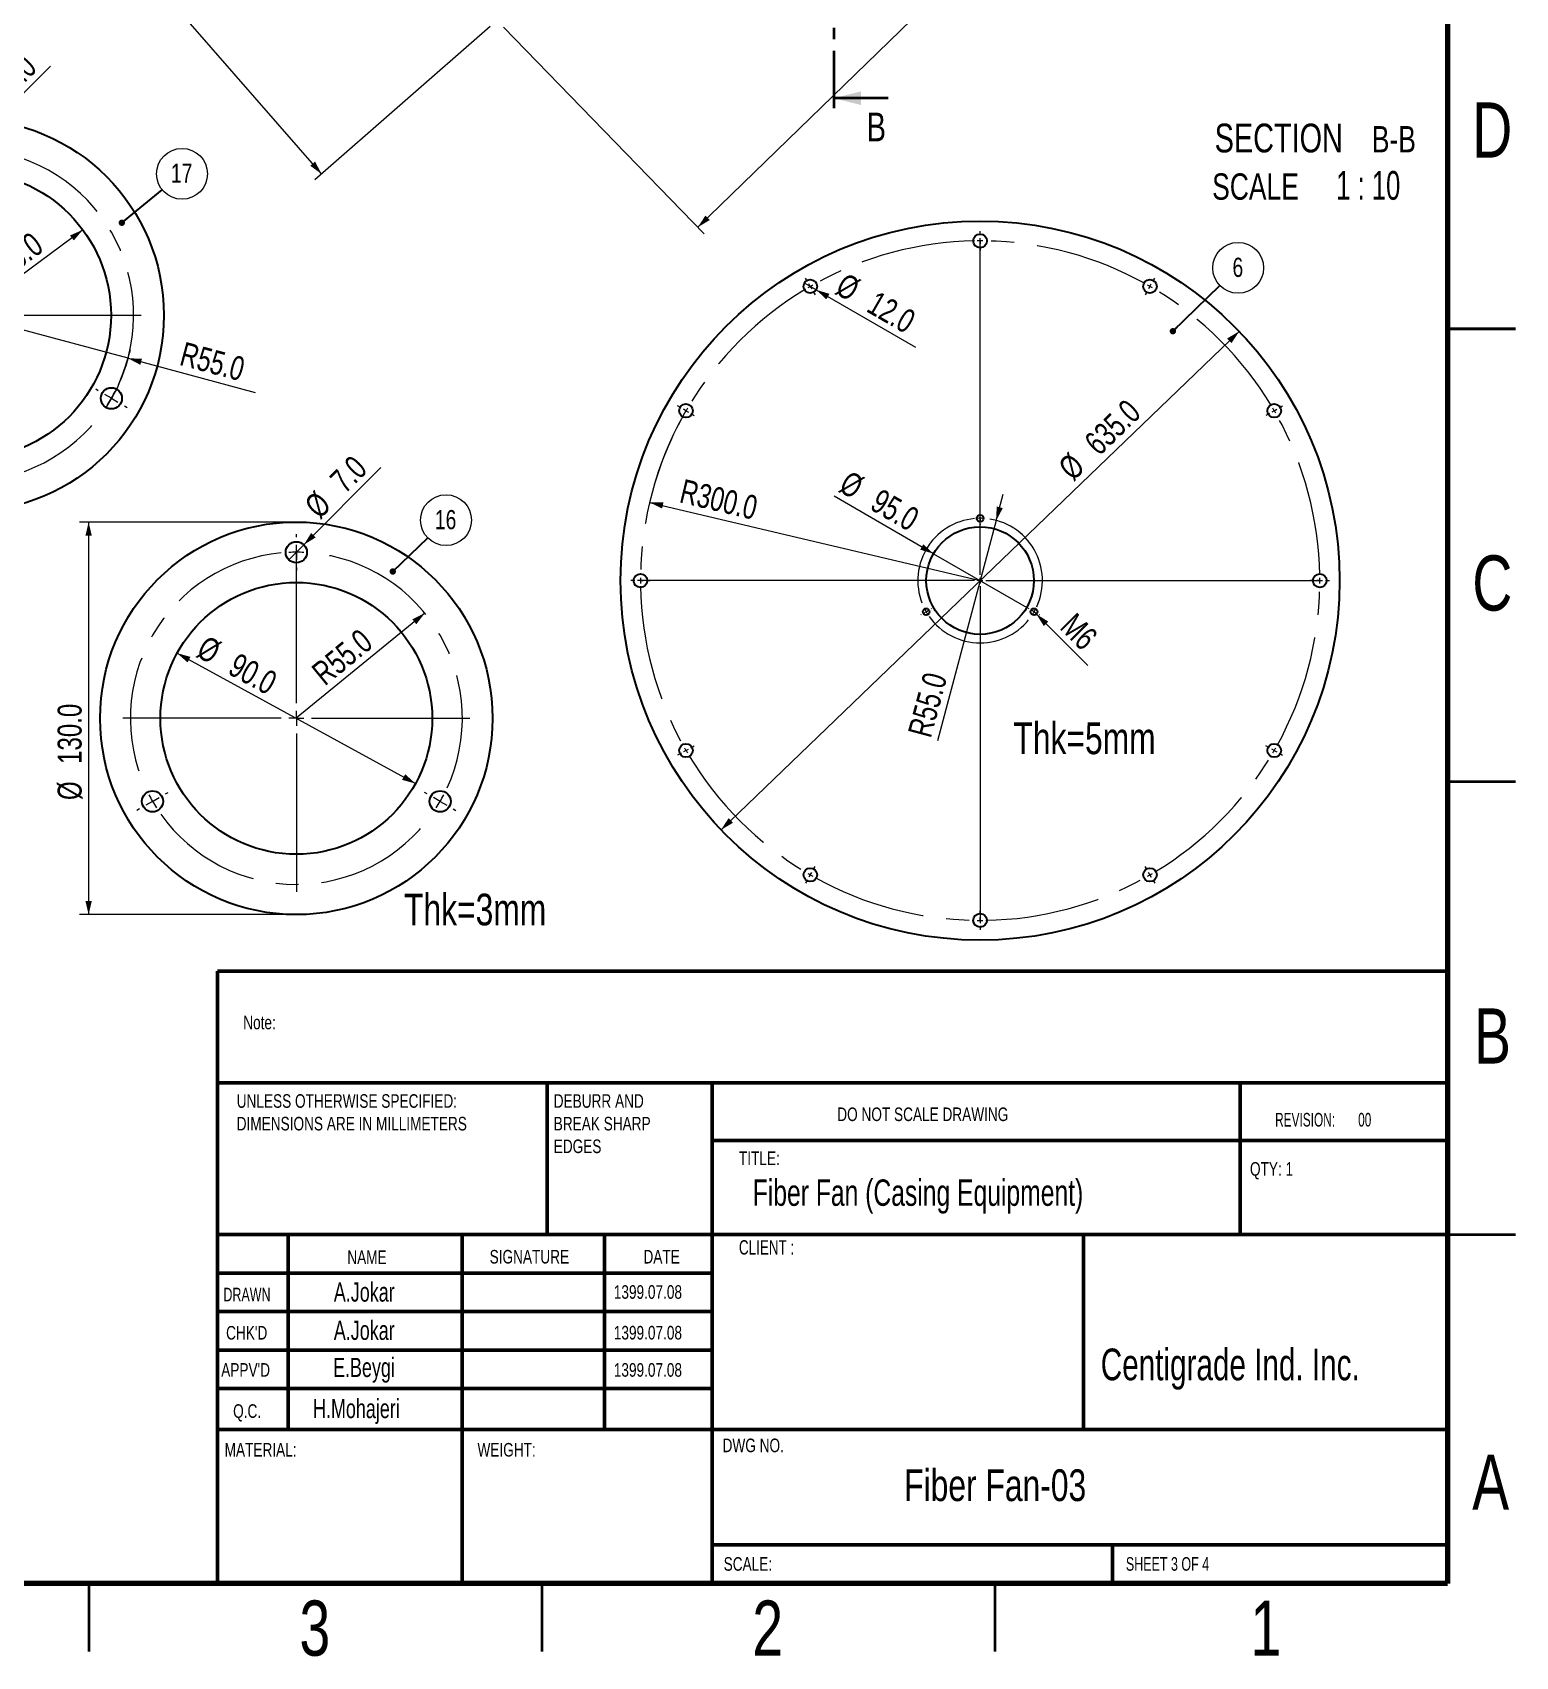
# Paper-space layout 'Sheet3' of a CAD drawing. Header units: millimetres. Extents: x 2 to 418, y 2 to 295.
# Drawn here: x 253.8 to 417.5, y 1.9 to 181.2 of the extents above; entities that cross this region are included whole.
import ezdxf

# ---------------------------------------------------------------- set-up
doc = ezdxf.new("R2010")
doc.units = ezdxf.units.MM
doc.linetypes.add('CENTER', pattern=[10.16, 6.35, -1.27, 1.27, -1.27])
doc.linetypes.add('CENTERX2', pattern=[20.32, 12.7, -2.54, 2.54, -2.54])
doc.styles.add('SLDTEXTSTYLE0', font='TXT', dxfattribs={"width": 0.75})
doc.styles.add('SLDTEXTSTYLE1', font='TXT', dxfattribs={"width": 0.686449})
doc.styles.add('SLDTEXTSTYLE2', font='TXT', dxfattribs={"width": 0.652778})
doc.styles.add('SLDTEXTSTYLE3', font='TXT', dxfattribs={"width": 0.6875})
doc.styles.add('SLDTEXTSTYLE4', font='TXT', dxfattribs={"width": 0.7})
doc.styles.add('SLDTEXTSTYLE5', font='TXT', dxfattribs={"width": 0.666667})
doc.dimstyles.new('SLDDIMSTYLE1', dxfattribs={"dimtxt": 0.18, "dimasz": 0.7, "dimexe": 0, "dimexo": 0.0625, "dimgap": 0, "dimtad": 0, "dimtih": 1, "dimtoh": 1, "dimdec": 0, "dimrnd": 1e-09, "dimzin": 0, "dimdsep": 46, "dimtxsty": 'Standard', "dimblk1": 'DOT', "dimblk2": 'DOT', "dimsah": 1, "dimcen": 0.09, "dimadec": 0, "dimazin": 0, "dimtfac": 0.7, "dimtdec": 0, "dimtofl": 0, "dimtmove": 0, "dimatfit": 3, "dimldrblk": 'DOT', "dimfxl": 0, "dimfrac": 2, "dimtolj": 1, "dimtzin": 0, "dimarcsym": 0})
doc.dimstyles.new('SLDDIMSTYLE13', dxfattribs={"dimtxt": 2.645833, "dimasz": 1.5, "dimexe": 0, "dimexo": 0.0625, "dimgap": 0.661458, "dimtad": 1, "dimdec": 1, "dimlfac": 8, "dimrnd": 1e-09, "dimzin": 4, "dimdsep": 46, "dimtxsty": 'SLDTEXTSTYLE0', "dimsah": 1, "dimcen": 0, "dimadec": 0, "dimazin": 1, "dimtfac": 1, "dimtdec": 1, "dimtmove": 0, "dimatfit": 3, "dimfxl": 0, "dimfrac": 2, "dimtolj": 1, "dimtzin": 12, "dimarcsym": 0})
doc.dimstyles.new('SLDDIMSTYLE14', dxfattribs={"dimtxt": 2.645833, "dimasz": 1.5, "dimexe": 0, "dimexo": 0.0625, "dimgap": 0.661458, "dimtad": 1, "dimdec": 1, "dimlfac": 8, "dimrnd": 1e-09, "dimzin": 4, "dimdsep": 46, "dimtxsty": 'SLDTEXTSTYLE0', "dimblk1": 'NONE', "dimsah": 1, "dimcen": 0, "dimadec": 0, "dimazin": 1, "dimtfac": 1, "dimtdec": 1, "dimtmove": 0, "dimatfit": 3, "dimldrblk": 'NONE', "dimfxl": 0, "dimfrac": 2, "dimtolj": 1, "dimtzin": 12, "dimarcsym": 0})
doc.dimstyles.new('SLDDIMSTYLE15', dxfattribs={"dimtxt": 2.645833, "dimasz": 1.5, "dimexe": 0, "dimexo": 0.0625, "dimgap": 0.661458, "dimtad": 1, "dimdec": 1, "dimlfac": 8, "dimrnd": 1e-09, "dimzin": 4, "dimdsep": 46, "dimtxsty": 'SLDTEXTSTYLE0', "dimsah": 1, "dimcen": 0, "dimadec": 0, "dimazin": 1, "dimtfac": 1, "dimtdec": 1, "dimtofl": 0, "dimtmove": 1, "dimatfit": 3, "dimfxl": 0, "dimfrac": 2, "dimtolj": 1, "dimtzin": 12, "dimarcsym": 0})
doc.dimstyles.new('SLDDIMSTYLE16', dxfattribs={"dimtxt": 2.645833, "dimasz": 1.5, "dimexe": 0, "dimexo": 0.0625, "dimgap": 0.661458, "dimtad": 1, "dimdec": 1, "dimlfac": 8, "dimrnd": 1e-09, "dimzin": 12, "dimdsep": 46, "dimtxsty": 'SLDTEXTSTYLE0', "dimblk1": 'NONE', "dimsah": 1, "dimcen": 0, "dimadec": 0, "dimazin": 3, "dimtfac": 1, "dimtdec": 1, "dimtmove": 0, "dimatfit": 3, "dimldrblk": 'NONE', "dimfxl": 0, "dimfrac": 2, "dimtolj": 1, "dimtzin": 12, "dimarcsym": 0})
doc.dimstyles.new('SLDDIMSTYLE17', dxfattribs={"dimtxt": 2.645833, "dimasz": 1.5, "dimexe": 0, "dimexo": 0.0625, "dimgap": 0.661458, "dimtad": 1, "dimdec": 1, "dimlfac": 8, "dimrnd": 1e-09, "dimzin": 4, "dimdsep": 46, "dimtxsty": 'SLDTEXTSTYLE0', "dimsah": 1, "dimcen": 0, "dimadec": 0, "dimazin": 1, "dimtfac": 1, "dimtdec": 1, "dimtofl": 0, "dimtmove": 0, "dimatfit": 3, "dimfxl": 0, "dimfrac": 2, "dimtolj": 1, "dimtzin": 12, "dimarcsym": 0})
doc.dimstyles.new('SLDDIMSTYLE2', dxfattribs={"dimtxt": 2.645833, "dimasz": 1.5, "dimexe": 0, "dimexo": 0.0625, "dimgap": 0.661458, "dimtad": 1, "dimdec": 1, "dimlfac": 10, "dimrnd": 1e-09, "dimzin": 12, "dimdsep": 46, "dimtxsty": 'SLDTEXTSTYLE0', "dimsah": 1, "dimcen": 0.09, "dimadec": 0, "dimazin": 3, "dimtfac": 1, "dimtdec": 1, "dimtofl": 0, "dimtmove": 0, "dimatfit": 3, "dimfxl": 0, "dimfrac": 2, "dimtolj": 1, "dimtzin": 12, "dimarcsym": 0})
doc.dimstyles.new('SLDDIMSTYLE33', dxfattribs={"dimtxt": 2.645833, "dimasz": 1.5, "dimexe": 0, "dimexo": 0.0625, "dimgap": 0.661458, "dimtad": 1, "dimdec": 1, "dimlfac": 3, "dimrnd": 1e-09, "dimzin": 4, "dimdsep": 46, "dimtxsty": 'SLDTEXTSTYLE0', "dimsah": 1, "dimcen": 0, "dimadec": 0, "dimazin": 1, "dimtfac": 1, "dimtdec": 1, "dimtmove": 0, "dimatfit": 3, "dimfxl": 0, "dimfrac": 2, "dimtolj": 1, "dimtzin": 12, "dimarcsym": 0})
doc.dimstyles.new('SLDDIMSTYLE34', dxfattribs={"dimtxt": 2.645833, "dimasz": 1.5, "dimexe": 0, "dimexo": 0.0625, "dimgap": 0.661458, "dimtad": 1, "dimdec": 1, "dimlfac": 3, "dimrnd": 1e-09, "dimzin": 4, "dimdsep": 46, "dimtxsty": 'SLDTEXTSTYLE0', "dimsah": 1, "dimcen": 0.09, "dimadec": 0, "dimazin": 1, "dimtfac": 1, "dimtdec": 1, "dimtofl": 0, "dimtmove": 0, "dimatfit": 3, "dimfxl": 0, "dimfrac": 2, "dimtolj": 1, "dimtzin": 12, "dimarcsym": 0})
doc.dimstyles.new('SLDDIMSTYLE35', dxfattribs={"dimtxt": 2.645833, "dimasz": 1.5, "dimexe": 0, "dimexo": 0.0625, "dimgap": 0.661458, "dimtad": 1, "dimdec": 1, "dimlfac": 3, "dimrnd": 1e-09, "dimzin": 4, "dimdsep": 46, "dimtxsty": 'SLDTEXTSTYLE0', "dimsah": 1, "dimcen": 0, "dimadec": 0, "dimazin": 1, "dimtfac": 1, "dimtdec": 1, "dimtofl": 0, "dimtmove": 0, "dimatfit": 3, "dimfxl": 0, "dimfrac": 2, "dimtolj": 1, "dimtzin": 12, "dimarcsym": 0})
doc.dimstyles.new('SLDDIMSTYLE36', dxfattribs={"dimtxt": 2.645833, "dimasz": 1.5, "dimexe": 0, "dimexo": 0.0625, "dimgap": 0.661458, "dimtad": 1, "dimdec": 1, "dimlfac": 3, "dimrnd": 1e-09, "dimzin": 4, "dimdsep": 46, "dimtxsty": 'SLDTEXTSTYLE0', "dimblk1": 'NONE', "dimsah": 1, "dimcen": 0, "dimadec": 0, "dimazin": 1, "dimtfac": 1, "dimtdec": 1, "dimtmove": 0, "dimatfit": 3, "dimldrblk": 'NONE', "dimfxl": 0, "dimfrac": 2, "dimtolj": 1, "dimtzin": 12, "dimarcsym": 0})

# ---------------------------------------------------------------- blocks, each defined once
blk = doc.blocks.new('SW_NOTE_53')
at = {"color": 0, "linetype": 'Continuous', "lineweight": 0, "char_height": 1.5, "attachment_point": 1, "style": 'SLDTEXTSTYLE0'}
for s, insert in [('UNLESS OTHERWISE SPECIFIED:', (0, 1.93)), ('DIMENSIONS ARE IN MILLIMETERS', (0, -0.57))]:
    blk.add_mtext(s, dxfattribs=dict(at, insert=insert))
blk = doc.blocks.new('SW_NOTE_54')
at = {"color": 0, "linetype": 'Continuous', "lineweight": 0, "char_height": 1.5, "attachment_point": 1, "style": 'SLDTEXTSTYLE0'}
for s, insert in [('DEBURR AND', (0, 1.93)), ('BREAK SHARP', (0, -0.57)), ('EDGES', (0, -3.07))]:
    blk.add_mtext(s, dxfattribs=dict(at, insert=insert))
blk = doc.blocks.new('_D_62')
at = {"color": 7, "linetype": 'Continuous', "lineweight": 18}
for p, q in [((263.07, 229.11), (243.69, 212.2)), ((285.68, 165.58), (244.44, 212.86)), ((304.31, 181.84), (284.92, 164.93))]:
    blk.add_line(p, q, dxfattribs=at)
for points in [[(244.44, 212.86), (245.16, 211.5), (245.69, 211.96)], [(285.68, 165.58), (284.96, 166.94), (284.43, 166.48)]]:
    blk.add_solid(points, dxfattribs=at)
at = {"color": 7, "linetype": 'Continuous', "lineweight": 18, "insert": (267.22, 191.93), "char_height": 2.646, "attachment_point": 1, "rotation": 311.0978, "style": 'SLDTEXTSTYLE0'}
blk.add_mtext('627.3', dxfattribs=at)
blk = doc.blocks.new('_D_63')
at = {"color": 7, "linetype": 'Continuous', "lineweight": 18}
for p, q in [((361.52, 235.99), (383.68, 213.19)), ((382.99, 213.91), (327.22, 159.7)), ((305.76, 181.78), (327.92, 158.98))]:
    blk.add_line(p, q, dxfattribs=at)
for points in [[(382.99, 213.91), (381.67, 213.11), (382.15, 212.61)], [(327.22, 159.7), (328.54, 160.49), (328.06, 160.99)]]:
    blk.add_solid(points, dxfattribs=at)
at = {"color": 7, "linetype": 'Continuous', "lineweight": 18, "insert": (349.13, 185.75), "char_height": 2.646, "attachment_point": 1, "rotation": 44.1912, "style": 'SLDTEXTSTYLE0'}
blk.add_mtext('777.7', dxfattribs=at)
blk = doc.blocks.new('SW_NOTE_59')
at = {"color": 0, "linetype": 'Continuous', "lineweight": 0, "attachment_point": 2}
for s, insert, char_height, style in [('SECTION', (8.68, 4.09), 3.175, 'SLDTEXTSTYLE0'), ('B-B', (21.39, 3.83), 2.91, 'SLDTEXTSTYLE0'), ('SCALE', (6.11, -1.4), 2.91, 'SLDTEXTSTYLE0'), ('1 : 10', (18.56, -1.14), 3.175, 'SLDTEXTSTYLE5')]:
    blk.add_mtext(s, dxfattribs=dict(at, insert=insert, char_height=char_height, style=style))
blk = doc.blocks.new('_D_67')
at = {"color": 7, "linetype": 'Continuous', "lineweight": 18}
blk.add_line((386.99, 148.2), (329.78, 93.18), dxfattribs=at)
for points in [[(386.99, 148.2), (385.66, 147.42), (386.15, 146.91)], [(329.78, 93.18), (331.11, 93.96), (330.62, 94.47)]]:
    blk.add_solid(points, dxfattribs=at)
at = {"color": 7, "linetype": 'Continuous', "lineweight": 18, "char_height": 2.646, "attachment_point": 1, "rotation": 43.8895, "style": 'SLDTEXTSTYLE0'}
for s, insert in [('635.0', (369.69, 136.28)), ('%%c', (366.81, 133.51))]:
    blk.add_mtext(s, dxfattribs=dict(at, insert=insert))
blk = doc.blocks.new('_D_68')
at = {"color": 7, "linetype": 'Continuous', "lineweight": 18}
for q in [(342.27, 130), (363.53, 117.72)]:
    blk.add_line((353.24, 123.66), q, dxfattribs=at)
blk.add_solid([(353.24, 123.66), (352.12, 124.71), (351.77, 124.11)], dxfattribs=at)
at = {"color": 7, "linetype": 'Continuous', "lineweight": 18, "char_height": 2.646, "attachment_point": 1, "rotation": 330, "style": 'SLDTEXTSTYLE0'}
for s, insert in [('%%c', (343.96, 132.93)), ('95.0', (347.42, 130.93))]:
    blk.add_mtext(s, dxfattribs=dict(at, insert=insert))
blk = doc.blocks.new('_NONE')
blk = doc.blocks.new('_D_69')
at = {"color": 7, "linetype": 'Continuous', "lineweight": 18}
for q in [(360.94, 130.23), (353.67, 103.02)]:
    blk.add_line((360.17, 127.33), q, dxfattribs=at)
blk.add_solid([(360.17, 127.33), (360.89, 128.69), (360.21, 128.87)], dxfattribs=at)
at = {"color": 7, "linetype": 'Continuous', "lineweight": 18, "insert": (350.38, 103.9), "char_height": 2.646, "attachment_point": 1, "rotation": 75, "style": 'SLDTEXTSTYLE0'}
blk.add_mtext('R55.0', dxfattribs=at)
blk = doc.blocks.new('_D_70')
at = {"color": 7, "linetype": 'Continuous', "lineweight": 18}
for q in [(364.07, 117.52), (370.29, 111.31)]:
    blk.add_line((364.6, 116.99), q, dxfattribs=at)
blk.add_solid([(364.6, 116.99), (365.42, 115.68), (365.91, 116.17)], dxfattribs=at)
at = {"color": 7, "linetype": 'Continuous', "lineweight": 18, "insert": (368.94, 117.31), "char_height": 2.646, "attachment_point": 1, "rotation": 315, "style": 'SLDTEXTSTYLE0'}
blk.add_mtext('M6', dxfattribs=at)
blk = doc.blocks.new('_D_71')
at = {"color": 7, "linetype": 'Continuous', "lineweight": 18}
blk.add_line((321.89, 129.33), (358.39, 120.69), dxfattribs=at)
blk.add_arc((358.39, 120.69), 37.5, 149.9041, 168.2144, dxfattribs=at)
blk.add_solid([(321.89, 129.33), (323.27, 128.64), (323.43, 129.32)], dxfattribs=at)
at = {"color": 7, "linetype": 'Continuous', "lineweight": 18, "insert": (325.68, 131.93), "char_height": 2.646, "attachment_point": 1, "rotation": 346.6869, "style": 'SLDTEXTSTYLE0'}
blk.add_mtext('R300.0', dxfattribs=at)
blk = doc.blocks.new('_D_72')
at = {"color": 7, "linetype": 'Continuous', "lineweight": 18}
for q in [(338.99, 153.54), (351.27, 146.45)]:
    blk.add_line((340.29, 152.79), q, dxfattribs=at)
blk.add_solid([(340.29, 152.79), (341.41, 151.74), (341.76, 152.34)], dxfattribs=at)
at = {"color": 7, "linetype": 'Continuous', "lineweight": 18, "char_height": 2.646, "attachment_point": 1, "rotation": 330, "style": 'SLDTEXTSTYLE0'}
for s, insert in [('%%c', (343.56, 154.76)), ('12.0', (347.02, 152.76))]:
    blk.add_mtext(s, dxfattribs=dict(at, insert=insert))
blk = doc.blocks.new('SW_NOTE_60')
at = {"color": 0, "linetype": 'Continuous', "lineweight": 0}
blk.add_circle((2.02, 1.96), 2.81, dxfattribs=at)
at = {"color": 0, "linetype": 'Continuous', "lineweight": 0, "insert": (1.99, 3.08), "char_height": 2.12, "attachment_point": 2, "style": 'SLDTEXTSTYLE0'}
blk.add_mtext('6', dxfattribs=at)
blk = doc.blocks.new('_DOT')
at = {"color": 0, "linetype": 'ByBlock', "lineweight": -2}
blk.add_line((-0.5, 0), (-1, 0), dxfattribs=at)
at = {"color": 0, "linetype": 'ByBlock', "const_width": 0.5}
blk.add_lwpolyline([(-0.25, 0, 1), (0.25, 0, 1)], format="xyb", close=True, dxfattribs=at)
blk = doc.blocks.new('SW_CENTERMARKSYMBOL_5')
at = {"color": 0, "linetype": 'Continuous', "lineweight": 0}
for p, q in [((32.48, 56.88), (32.48, 57.31)), ((32.48, 19.38), (32.48, 56.56)), ((32.48, 56.25), (32.48, 56.56)), ((32.48, 56.25), (32.48, 55.94)), ((32.48, 55.63), (32.48, 55.19)), ((13.41, 51.77), (13.19, 52.15)), ((51.54, 51.77), (51.76, 52.15)), ((13.73, 51.23), (13.57, 51.5)), ((13.73, 51.23), (13.88, 50.96)), ((14.04, 50.68), (14.26, 50.31)), ((50.91, 50.68), (50.69, 50.31)), ((51.23, 51.23), (51.07, 50.96)), ((51.23, 51.23), (51.38, 51.5)), ((-0.54, 37.81), (-0.92, 38.03)), ((0, 37.5), (-0.27, 37.66)), ((64.95, 37.5), (65.22, 37.66)), ((65.49, 37.81), (65.87, 38.03)), ((0, 37.5), (0.27, 37.34)), ((0.54, 37.19), (0.92, 36.97)), ((64.41, 37.19), (64.03, 36.97)), ((64.95, 37.5), (64.68, 37.34)), ((32.48, 26.25), (32.48, 26.31)), ((32.48, 25.63), (32.48, 25.94)), ((32.48, 25.63), (32.48, 25.31)), ((32.48, 25), (32.48, 24.94)), ((-5.65, 18.75), (-6.09, 18.75)), ((31.85, 18.75), (-5.34, 18.75)), ((-5.02, 18.75), (-5.34, 18.75)), ((-5.02, 18.75), (-4.71, 18.75)), ((-4.4, 18.75), (-3.96, 18.75)), ((32.48, 18.75), (32.16, 18.75)), ((32.48, 18.75), (32.48, 19.06)), ((32.48, 18.75), (32.48, 18.44)), ((32.48, 18.75), (32.79, 18.75)), ((32.48, 18.13), (32.48, -19.06)), ((33.1, 18.75), (70.29, 18.75)), ((69.35, 18.75), (68.91, 18.75)), ((69.98, 18.75), (69.66, 18.75)), ((69.98, 18.75), (70.29, 18.75)), ((70.6, 18.75), (71.04, 18.75)), ((25.98, 15), (25.93, 14.97)), ((26.52, 15.31), (26.25, 15.16)), ((26.52, 15.31), (26.79, 15.47)), ((27.06, 15.63), (27.12, 15.66)), ((37.89, 15.63), (37.83, 15.66)), ((38.43, 15.31), (38.16, 15.47)), ((38.43, 15.31), (38.7, 15.16)), ((38.97, 15), (39.03, 14.97)), ((0, 0), (-0.27, -0.16)), ((0, 0), (0.27, 0.16)), ((0.54, 0.31), (0.92, 0.53)), ((64.41, 0.31), (64.03, 0.53)), ((64.95, 0), (64.68, 0.16)), ((64.95, 0), (65.22, -0.16)), ((-0.54, -0.31), (-0.92, -0.53)), ((65.49, -0.31), (65.87, -0.53)), ((13.41, -14.27), (13.19, -14.65)), ((13.73, -13.73), (13.57, -14)), ((13.73, -13.73), (13.88, -13.46)), ((14.04, -13.18), (14.26, -12.81)), ((50.91, -13.18), (50.69, -12.81)), ((51.23, -13.73), (51.07, -13.46)), ((51.23, -13.73), (51.38, -14)), ((51.54, -14.27), (51.76, -14.65)), ((32.48, -18.12), (32.48, -17.69)), ((32.48, -18.75), (32.48, -18.44)), ((32.48, -18.75), (32.48, -19.06)), ((32.48, -19.37), (32.48, -19.81))]:
    blk.add_line(p, q, dxfattribs=at)
at = {"color": 0, "linetype": 'CENTERX2', "lineweight": 0}
for radius, start, end in [(37.5, 90.9549, 119.0451), (37.5, 60.9549, 89.0451), (37.5, 120.9549, 149.0451), (37.5, 30.9549, 59.0451), (37.5, 150.9549, 179.0451), (37.5, 0.9549, 29.0451), (6.88, 95.2087, 204.7913), (6.88, 335.2087, 84.7913), (37.5, 180.9549, 209.0451), (37.5, 330.9549, 359.0451), (6.88, 215.2087, 324.7913), (37.5, 210.9549, 239.0451), (37.5, 300.9549, 329.0451), (37.5, 240.9549, 269.0451), (37.5, 270.9549, 299.0451)]:
    blk.add_arc((32.48, 18.75), radius, start, end, dxfattribs=at)
at = {"color": 0, "linetype": 'Continuous', "lineweight": 0}
for radius, start, end in [(37.5, 90, 90.4775), (37.5, 89.5225, 90), (37.5, 120, 120.4775), (37.5, 119.5225, 120), (37.5, 60, 60.4775), (37.5, 59.5225, 60), (37.5, 149.5225, 150), (37.5, 30, 30.4775), (37.5, 150, 150.4775), (37.5, 29.5225, 30), (6.88, 90, 92.6044), (6.88, 87.3956, 90), (37.5, 179.5225, 180), (37.5, 180, 180.4775), (37.5, 0, 0.4775), (37.5, 359.5225, 0), (6.88, 207.3956, 210), (6.88, 210, 212.6044), (6.88, 327.3956, 330), (6.88, 330, 332.6044), (37.5, 209.5225, 210), (37.5, 329.5225, 330), (37.5, 330, 330.4775), (37.5, 210, 210.4775), (37.5, 239.5225, 240), (37.5, 240, 240.4775), (37.5, 299.5225, 300), (37.5, 300, 300.4775), (37.5, 269.5225, 270), (37.5, 270, 270.4775)]:
    blk.add_arc((32.48, 18.75), radius, start, end, dxfattribs=at)
blk = doc.blocks.new('_D_119')
at = {"color": 7, "linetype": 'Continuous', "lineweight": 18}
blk.add_line((259.32, 159.41), (233.88, 140.55), dxfattribs=at)
for points in [[(259.32, 159.41), (257.91, 158.79), (258.32, 158.23)], [(233.88, 140.55), (235.29, 141.16), (234.87, 141.73)]]:
    blk.add_solid(points, dxfattribs=at)
at = {"color": 7, "linetype": 'Continuous', "lineweight": 18, "char_height": 2.646, "attachment_point": 1, "rotation": 36.5391, "style": 'SLDTEXTSTYLE0'}
for s, insert in [('95.0', (249.44, 156.23)), ('%%c', (246.23, 153.85))]:
    blk.add_mtext(s, dxfattribs=dict(at, insert=insert))
blk = doc.blocks.new('_D_121')
at = {"color": 7, "linetype": 'Continuous', "lineweight": 18}
for q in [(246.6, 149.98), (278.36, 141.47)]:
    blk.add_line((264.31, 145.23), q, dxfattribs=at)
blk.add_arc((246.6, 149.98), 18.36, 326.7416, 348.1221, dxfattribs=at)
blk.add_solid([(264.31, 145.23), (265.67, 144.51), (265.85, 145.18)], dxfattribs=at)
at = {"color": 7, "linetype": 'Continuous', "lineweight": 18, "insert": (270.56, 147.08), "char_height": 2.646, "attachment_point": 1, "rotation": 345, "style": 'SLDTEXTSTYLE0'}
blk.add_mtext('R55.0', dxfattribs=at)
blk = doc.blocks.new('_D_122')
at = {"color": 7, "linetype": 'Continuous', "lineweight": 18}
for q in [(255.75, 177.46), (245.77, 167.49)]:
    blk.add_line((247.42, 169.14), q, dxfattribs=at)
blk.add_solid([(247.42, 169.14), (248.73, 169.95), (248.24, 170.45)], dxfattribs=at)
at = {"color": 7, "linetype": 'Continuous', "lineweight": 18, "char_height": 2.646, "attachment_point": 1, "rotation": 45, "style": 'SLDTEXTSTYLE0'}
for s, insert in [('7.0', (249.93, 176.38)), ('%%c', (247.11, 173.55))]:
    blk.add_mtext(s, dxfattribs=dict(at, insert=insert))
blk = doc.blocks.new('SW_NOTE_67')
at = {"color": 0, "linetype": 'Continuous', "lineweight": 0}
blk.add_circle((2.18, 1.77), 2.81, dxfattribs=at)
at = {"color": 0, "linetype": 'Continuous', "lineweight": 0, "insert": (2.14, 2.89), "char_height": 2.117, "attachment_point": 2, "style": 'SLDTEXTSTYLE0'}
blk.add_mtext('17', dxfattribs=at)
blk = doc.blocks.new('SW_CENTERMARKSYMBOL_25')
at = {"color": 0, "linetype": 'Continuous', "lineweight": 0}
for p, q in [((15.88, 29.17), (15.88, 29.5)), ((15.88, 10.83), (15.88, 28.33)), ((15.88, 27.5), (15.88, 28.33)), ((15.88, 27.5), (15.88, 26.67)), ((15.88, 25.83), (15.88, 25.5)), ((14.21, 9.17), (-3.29, 9.17)), ((15.88, 9.17), (15.04, 9.17)), ((15.88, 9.17), (15.88, 10)), ((15.88, 9.17), (15.88, 8.33)), ((15.88, 9.17), (16.71, 9.17)), ((17.54, 9.17), (35.04, 9.17)), ((15.88, 7.5), (15.88, -10)), ((0, 0), (-0.72, -0.42)), ((0, 0), (0.72, 0.42)), ((1.44, 0.83), (1.73, 1)), ((30.31, 0.83), (30.02, 1)), ((31.75, 0), (31.03, 0.42)), ((31.75, 0), (32.48, -0.42)), ((-1.44, -0.83), (-1.73, -1)), ((33.2, -0.83), (33.49, -1))]:
    blk.add_line(p, q, dxfattribs=at)
at = {"color": 0, "linetype": 'CENTERX2', "lineweight": 0}
for start, end in [(95.2087, 204.7913), (335.2087, 84.7913), (215.2087, 324.7913)]:
    blk.add_arc((15.88, 9.17), 18.33, start, end, dxfattribs=at)
at = {"color": 0, "linetype": 'Continuous', "lineweight": 0}
for start, end in [(90, 92.6044), (87.3956, 90), (207.3956, 210), (327.3956, 330), (330, 332.6044), (210, 212.6044)]:
    blk.add_arc((15.88, 9.17), 18.33, start, end, dxfattribs=at)
blk = doc.blocks.new('_D_123')
at = {"color": 7, "linetype": 'Continuous', "lineweight": 18}
blk.add_line((269.73, 112.68), (296.05, 98.29), dxfattribs=at)
for points in [[(269.73, 112.68), (270.88, 111.66), (271.21, 112.27)], [(296.05, 98.29), (294.91, 99.32), (294.57, 98.7)]]:
    blk.add_solid(points, dxfattribs=at)
at = {"color": 7, "linetype": 'Continuous', "lineweight": 18, "char_height": 2.646, "attachment_point": 1, "rotation": 331.3321, "style": 'SLDTEXTSTYLE0'}
for s, insert in [('%%c', (272.97, 114.72)), ('90.0', (276.47, 112.8))]:
    blk.add_mtext(s, dxfattribs=dict(at, insert=insert))
blk = doc.blocks.new('_D_124')
at = {"color": 7, "linetype": 'Continuous', "lineweight": 18}
for p, q in [((281.89, 127.15), (258.96, 127.15)), ((259.96, 127.15), (259.96, 83.82)), ((281.89, 83.82), (258.96, 83.82))]:
    blk.add_line(p, q, dxfattribs=at)
for points in [[(259.96, 127.15), (259.61, 125.65), (260.31, 125.65)], [(259.96, 83.82), (260.31, 85.32), (259.61, 85.32)]]:
    blk.add_solid(points, dxfattribs=at)
at = {"color": 7, "linetype": 'Continuous', "lineweight": 18, "char_height": 2.646, "attachment_point": 1, "rotation": 90, "style": 'SLDTEXTSTYLE0'}
for s, insert in [('130.0', (256.54, 100.46)), ('%%c', (256.54, 96.47))]:
    blk.add_mtext(s, dxfattribs=dict(at, insert=insert))
blk = doc.blocks.new('_D_125')
at = {"color": 7, "linetype": 'Continuous', "lineweight": 18}
blk.add_line((297.08, 117.1), (282.89, 105.49), dxfattribs=at)
blk.add_solid([(297.08, 117.1), (295.7, 116.42), (296.14, 115.88)], dxfattribs=at)
at = {"color": 7, "linetype": 'Continuous', "lineweight": 18, "insert": (284.37, 111.04), "char_height": 2.646, "attachment_point": 1, "rotation": 39.2898, "style": 'SLDTEXTSTYLE0'}
blk.add_mtext('R55.0', dxfattribs=at)
blk = doc.blocks.new('_D_126')
at = {"color": 7, "linetype": 'Continuous', "lineweight": 18}
for q in [(292.24, 133.17), (282.07, 123)]:
    blk.add_line((283.72, 124.65), q, dxfattribs=at)
blk.add_solid([(283.72, 124.65), (285.03, 125.46), (284.53, 125.95)], dxfattribs=at)
at = {"color": 7, "linetype": 'Continuous', "lineweight": 18, "char_height": 2.646, "attachment_point": 1, "rotation": 45, "style": 'SLDTEXTSTYLE0'}
for s, insert in [('7.0', (286.41, 132.08)), ('%%c', (283.59, 129.26))]:
    blk.add_mtext(s, dxfattribs=dict(at, insert=insert))
blk = doc.blocks.new('SW_NOTE_68')
at = {"color": 0, "linetype": 'Continuous', "lineweight": 0}
blk.add_circle((2.02, 1.95), 2.81, dxfattribs=at)
at = {"color": 0, "linetype": 'Continuous', "lineweight": 0, "insert": (1.98, 3.07), "char_height": 2.117, "attachment_point": 2, "style": 'SLDTEXTSTYLE0'}
blk.add_mtext('16', dxfattribs=at)
blk = doc.blocks.new('SW_CENTERMARKSYMBOL_26')
at = {"color": 0, "linetype": 'Continuous', "lineweight": 0}
for p, q in [((15.88, 29.17), (15.88, 29.5)), ((15.88, 10.83), (15.88, 28.33)), ((15.88, 27.5), (15.88, 28.33)), ((15.88, 27.5), (15.88, 26.67)), ((15.88, 25.83), (15.88, 25.5)), ((14.21, 9.17), (-3.29, 9.17)), ((15.88, 9.17), (15.04, 9.17)), ((15.88, 9.17), (15.88, 10)), ((15.88, 9.17), (15.88, 8.33)), ((15.88, 9.17), (16.71, 9.17)), ((17.54, 9.17), (35.04, 9.17)), ((15.88, 7.5), (15.88, -10)), ((0, 0), (-0.72, -0.42)), ((0, 0), (0.72, 0.42)), ((1.44, 0.83), (1.73, 1)), ((30.31, 0.83), (30.02, 1)), ((31.75, 0), (31.03, 0.42)), ((31.75, 0), (32.48, -0.42)), ((-1.44, -0.83), (-1.73, -1)), ((33.2, -0.83), (33.49, -1))]:
    blk.add_line(p, q, dxfattribs=at)
at = {"color": 0, "linetype": 'CENTERX2', "lineweight": 0}
for start, end in [(95.2087, 204.7913), (335.2087, 84.7913), (215.2087, 324.7913)]:
    blk.add_arc((15.88, 9.17), 18.33, start, end, dxfattribs=at)
at = {"color": 0, "linetype": 'Continuous', "lineweight": 0}
for start, end in [(90, 92.6044), (87.3956, 90), (207.3956, 210), (327.3956, 330), (330, 332.6044), (210, 212.6044)]:
    blk.add_arc((15.88, 9.17), 18.33, start, end, dxfattribs=at)

psp = doc.layouts.new('Sheet3')

# ---------------------------------------------------------------- linework, layer by layer
at = {"color": 7, "linetype": 'Continuous', "lineweight": 70}
for p, q in [((410, 287), (410, 10)), ((410, 10), (10, 10))]:
    psp.add_line(p, q, dxfattribs=at)
at = {"color": 7, "linetype": 'CENTER', "lineweight": 35}
psp.add_line((342.2456, 280.7752), (342.2456, 171.9369), dxfattribs=at)
at = {"color": 7, "linetype": 'Continuous', "lineweight": 35}
for p, q in [((348.2456, 173.9369), (342.2456, 173.9369)), ((417.5, 148.5), (410, 148.5)), ((410, 148.5), (417.5, 148.5)), ((410, 98.5), (417.5, 98.5)), ((410, 48.5), (417.5, 48.5)), ((260, 10), (260, 2.5)), ((310, 10), (310, 2.5)), ((360, 10), (360, 2.5))]:
    psp.add_line(p, q, dxfattribs=at)
at = {"color": 7, "linetype": 'Continuous', "lineweight": 50}
for p, q in [((274.2, 77.597), (410, 77.597)), ((274.2, 77.597), (274.2, 65.25)), ((274.2, 65.25), (410, 65.25)), ((274.2, 65.25), (274.2, 10.25)), ((310.6, 65.25), (310.6, 48.5)), ((328.8, 65.25), (328.8, 10)), ((387.09, 48.5), (387.09, 65.25)), ((410, 58.875), (328.8, 58.875)), ((410, 48.5), (274.2, 48.5)), ((282, 48.5), (282, 27)), ((301.191, 48.5), (301.191, 10.25)), ((316.9061, 48.5), (316.9061, 27)), ((328.8, 10.25), (328.8, 48.5)), ((369.7859, 27), (369.7859, 48.5)), ((328.8, 44.25), (274.2, 44.25)), ((328.8, 40), (274.2, 40)), ((328.8, 35.75), (274.2, 35.75)), ((328.8, 31.5), (274.2, 31.5)), ((284.6, 27), (274.2, 27)), ((284.6, 27), (410, 27)), ((328.8, 14.25), (410, 14.25)), ((373, 10), (373, 14.25))]:
    psp.add_line(p, q, dxfattribs=at)
at = {"color": 7, "linetype": 'Continuous', "lineweight": 25}
for centre, radius in [((246.599, 149.9788), 21.6667), ((246.599, 149.9788), 15.8333), ((358.3858, 120.6906), 39.6875), ((358.3858, 158.1906), 0.75), ((339.6358, 153.1665), 0.75), ((377.1358, 153.1665), 0.75), ((262.4761, 140.8122), 1.1667), ((325.9098, 139.4406), 0.75), ((390.8617, 139.4406), 0.75), ((358.3858, 127.5656), 0.375), ((282.8921, 105.4872), 21.6667), ((358.3858, 120.6906), 5.9375), ((282.8921, 123.8205), 1.1667), ((282.8921, 105.4872), 15), ((320.8858, 120.6906), 0.75), ((395.8858, 120.6906), 0.75), ((352.4318, 117.2531), 0.375), ((364.3397, 117.2531), 0.375), ((325.9098, 101.9406), 0.75), ((390.8617, 101.9406), 0.75), ((267.015, 96.3205), 1.1667), ((298.7693, 96.3205), 1.1667), ((339.6358, 88.2146), 0.75), ((377.1358, 88.2146), 0.75), ((358.3858, 83.1906), 0.75)]:
    psp.add_circle(centre, radius, dxfattribs=at)
at = {"color": 7, "linetype": 'Continuous', "lineweight": 35}
psp.add_solid([(342.2456, 173.9369), (345.2456, 173.1869), (345.2456, 174.6869)], dxfattribs=at)

# ---------------------------------------------------------------- block references
at = {"color": 7, "linetype": 'Continuous', "lineweight": 0}
for name, p in [('SW_CENTERMARKSYMBOL_25', (230.7218, 140.8122)), ('SW_NOTE_59', (382.6805, 167.0415)), ('SW_NOTE_67', (268.0941, 163.8255)), ('SW_CENTERMARKSYMBOL_5', (325.9098, 101.9406)), ('SW_NOTE_60', (384.8526, 153.2514)), ('SW_NOTE_68', (297.3983, 125.4102)), ('SW_CENTERMARKSYMBOL_26', (267.015, 96.3205)), ('SW_NOTE_53', (276.3088, 62.0695)), ('SW_NOTE_54', (311.3092, 62.0695))]:
    psp.add_blockref(name, p, dxfattribs=at)

# ---------------------------------------------------------------- texts
at = {"color": 7, "linetype": 'Continuous', "insert": (345.8711, 172.3556), "char_height": 3.175, "attachment_point": 1, "style": 'SLDTEXTSTYLE0'}
psp.add_mtext('B', dxfattribs=at)
at = {"color": 7, "linetype": 'Continuous', "lineweight": 0}
for s, insert, char_height, attachment_point, style in [('D', (414.9302, 173.4757), 6.096, 2, 'SLDTEXTSTYLE0'), ('C', (414.9365, 123.4757), 6.096, 2, 'SLDTEXTSTYLE0'), ('Thk=5mm', (362.0656, 105.0344), 3.5, 1, 'SLDTEXTSTYLE0'), ('Thk=3mm', (294.7876, 86.1359), 3.5, 1, 'SLDTEXTSTYLE0'), ('Note:', (277.0323, 72.6663), 1.5, 1, 'SLDTEXTSTYLE0'), ('B', (414.9534, 73.4757), 6.096, 2, 'SLDTEXTSTYLE0'), ('DO NOT SCALE DRAWING', (342.6146, 62.533), 1.5, 1, 'SLDTEXTSTYLE0'), ('REVISION:       00', (390.9549, 61.9348), 1.5, 1, 'SLDTEXTSTYLE2'), ('TITLE:', (331.7595, 57.6839), 1.5, 1, 'SLDTEXTSTYLE0'), ('QTY: 1', (388.1787, 56.5031), 1.5, 1, 'SLDTEXTSTYLE0'), ('Fiber Fan (Casing Equipment)', (333.283, 54.5899), 2.910417, 1, 'SLDTEXTSTYLE4'), ('NAME', (288.5222, 46.7515), 1.5, 1, 'SLDTEXTSTYLE0'), ('SIGNATURE', (304.2336, 46.8118), 1.5, 1, 'SLDTEXTSTYLE0'), ('DATE', (321.2178, 46.8118), 1.5, 1, 'SLDTEXTSTYLE0'), ('CLIENT :', (331.7595, 47.8853), 1.5875, 1, 'SLDTEXTSTYLE4'), ('A.Jokar', (287.0332, 43.2192), 2.11667, 1, 'SLDTEXTSTYLE4'), ('DRAWN', (274.8434, 42.6348), 1.5, 1, 'SLDTEXTSTYLE1'), ('1399.07.08', (317.9436, 42.9169), 1.5, 1, 'SLDTEXTSTYLE0'), ("CHK'D", (275.1392, 38.4119), 1.5, 1, 'SLDTEXTSTYLE0'), ('A.Jokar', (287.0332, 38.9963), 2.11667, 1, 'SLDTEXTSTYLE4'), ('1399.07.08', (317.9436, 38.4255), 1.5, 1, 'SLDTEXTSTYLE0'), ('Centigrade Ind. Inc.', (371.7076, 35.9234), 3.5, 1, 'SLDTEXTSTYLE4'), ("APPV'D", (274.6017, 34.3159), 1.5, 1, 'SLDTEXTSTYLE0'), ('E.Beygi', (286.947, 34.9003), 2.11667, 1, 'SLDTEXTSTYLE4'), ('1399.07.08', (317.9436, 34.3159), 1.5, 1, 'SLDTEXTSTYLE0'), ('Q.C.', (275.9154, 29.7756), 1.5, 1, 'SLDTEXTSTYLE0'), ('H.Mohajeri', (284.7343, 30.3601), 2.11667, 1, 'SLDTEXTSTYLE4'), ('MATERIAL:', (274.9752, 25.5047), 1.5, 1, 'SLDTEXTSTYLE0'), ('WEIGHT:', (302.8936, 25.5032), 1.4986, 1, 'SLDTEXTSTYLE0'), ('DWG NO.', (329.953, 25.9861), 1.5, 1, 'SLDTEXTSTYLE0'), ('A', (414.7566, 24.2257), 6.096, 2, 'SLDTEXTSTYLE0'), ('Fiber Fan-03', (350.0041, 22.5897), 3.5, 1, 'SLDTEXTSTYLE0'), ('SCALE:', (330.074, 12.9001), 1.5, 1, 'SLDTEXTSTYLE0'), ('SHEET 3 OF 4', (374.4783, 12.9001), 1.5, 1, 'SLDTEXTSTYLE3'), ('3', (284.9386, 8.1137), 6.096, 2, 'SLDTEXTSTYLE0'), ('2', (334.9386, 8.1137), 6.096, 2, 'SLDTEXTSTYLE0'), ('1', (389.9386, 8.1137), 6.096, 2, 'SLDTEXTSTYLE0')]:
    psp.add_mtext(s, dxfattribs=dict(at, insert=insert, char_height=char_height, attachment_point=attachment_point, style=style))

# ---------------------------------------------------------------- dimensions: what is measured, and where the dimension line sits
at = {"color": 7, "linetype": 'Continuous', "lineweight": 18}
for base, p1, p2, angle, picture, middle in [((327.2237, 159.6968), (360.8251, 236.7029), (305.0624, 182.4927), 44.191231, '_D_63', (354.6644, 186.3736)), ((244.4417, 212.858), (305.0624, 182.4927), (263.8259, 229.7666), 311.097761, '_D_62', (267.5437, 186.3736))]:
    dim = psp.add_linear_dim(base=base, p1=p1, p2=p2, angle=angle, dimstyle='SLDDIMSTYLE2', dxfattribs=at)
    dim.commit()
    dim.dimension.update_dxf_attribs({"geometry": picture, "text_midpoint": middle, "dimtype": 160})
for p1, p2, dimstyle, picture, middle in [((245.774, 167.4872), (247.4239, 169.1371), 'SLDDIMSTYLE36', '_D_122', (252.7914, 174.5045)), ((259.3203, 159.4055), (233.8777, 140.5521), 'SLDDIMSTYLE33', '_D_119', (252.7914, 154.5675)), ((338.9862, 153.5415), (340.2853, 152.7915), 'SLDDIMSTYLE14', '_D_72', (346.8112, 149.0238)), ((386.9877, 148.2047), (329.7838, 93.1765), 'SLDDIMSTYLE13', '_D_67', (373.8526, 135.5692)), ((282.0672, 122.9955), (283.7171, 124.6454), 'SLDDIMSTYLE36', '_D_126', (289.2729, 130.2013)), ((363.5278, 117.7218), (353.2437, 123.6593), 'SLDDIMSTYLE14', '_D_68', (346.8112, 127.3732)), ((269.7309, 112.6831), (296.0533, 98.2912), 'SLDDIMSTYLE33', '_D_123', (275.8786, 109.3219))]:
    dim = psp.add_diameter_dim_2p(p1=p1, p2=p2, dimstyle=dimstyle, dxfattribs=at)
    dim.commit()
    dim.dimension.update_dxf_attribs({"geometry": picture, "text_midpoint": middle, "dimtype": 163})
for center, mpoint, dimstyle, picture, middle in [((246.599, 149.9788), (264.3076, 145.2338), 'SLDDIMSTYLE35', '_D_121', (274.0953, 142.6112)), ((358.3858, 120.6906), (321.8935, 129.3258), 'SLDDIMSTYLE17', '_D_71', (330.1454, 127.3732)), ((358.3858, 120.6906), (360.1651, 127.3313), 'SLDDIMSTYLE15', '_D_69', (354.7739, 107.2108)), ((282.8921, 105.4872), (297.0813, 117.0966), 'SLDDIMSTYLE35', '_D_125', (290.1493, 111.4249))]:
    dim = psp.add_radius_dim(center=center, mpoint=mpoint, dimstyle=dimstyle, dxfattribs=at)
    dim.commit()
    dim.dimension.update_dxf_attribs({"geometry": picture, "text_midpoint": middle, "dimtype": 164})
dim = psp.add_linear_dim(base=(259.9554, 83.8205), p1=(282.8921, 127.1538), p2=(282.8921, 83.8205), angle=90, text='%%c<>', dimstyle='SLDDIMSTYLE34', dxfattribs=at)
dim.commit()
dim.dimension.update_dxf_attribs({"geometry": '_D_124', "text_midpoint": (259.9554, 102.8625), "dimtype": 160})
dim = psp.add_diameter_dim_2p(p1=(364.0745, 117.5183), p2=(364.6048, 116.9879), text='M6', dimstyle='SLDDIMSTYLE16', override={"dimpost": '<>'}, dxfattribs=at)
dim.commit()
dim.dimension.update_dxf_attribs({"geometry": '_D_70', "text_midpoint": (368.6829, 112.9099), "dimtype": 163})

# ---------------------------------------------------------------- leaders
at = {"color": 7, "linetype": 'Continuous', "lineweight": 0}
for points in [[(263.6273, 160.1922), (268.0941, 163.8255)], [(379.671, 148.2198), (384.8526, 153.2514)], [(293.5376, 121.6938), (297.3983, 125.4102)]]:
    psp.add_leader(points, dimstyle='SLDDIMSTYLE1', dxfattribs=at)

doc.saveas('drawing.dxf')
